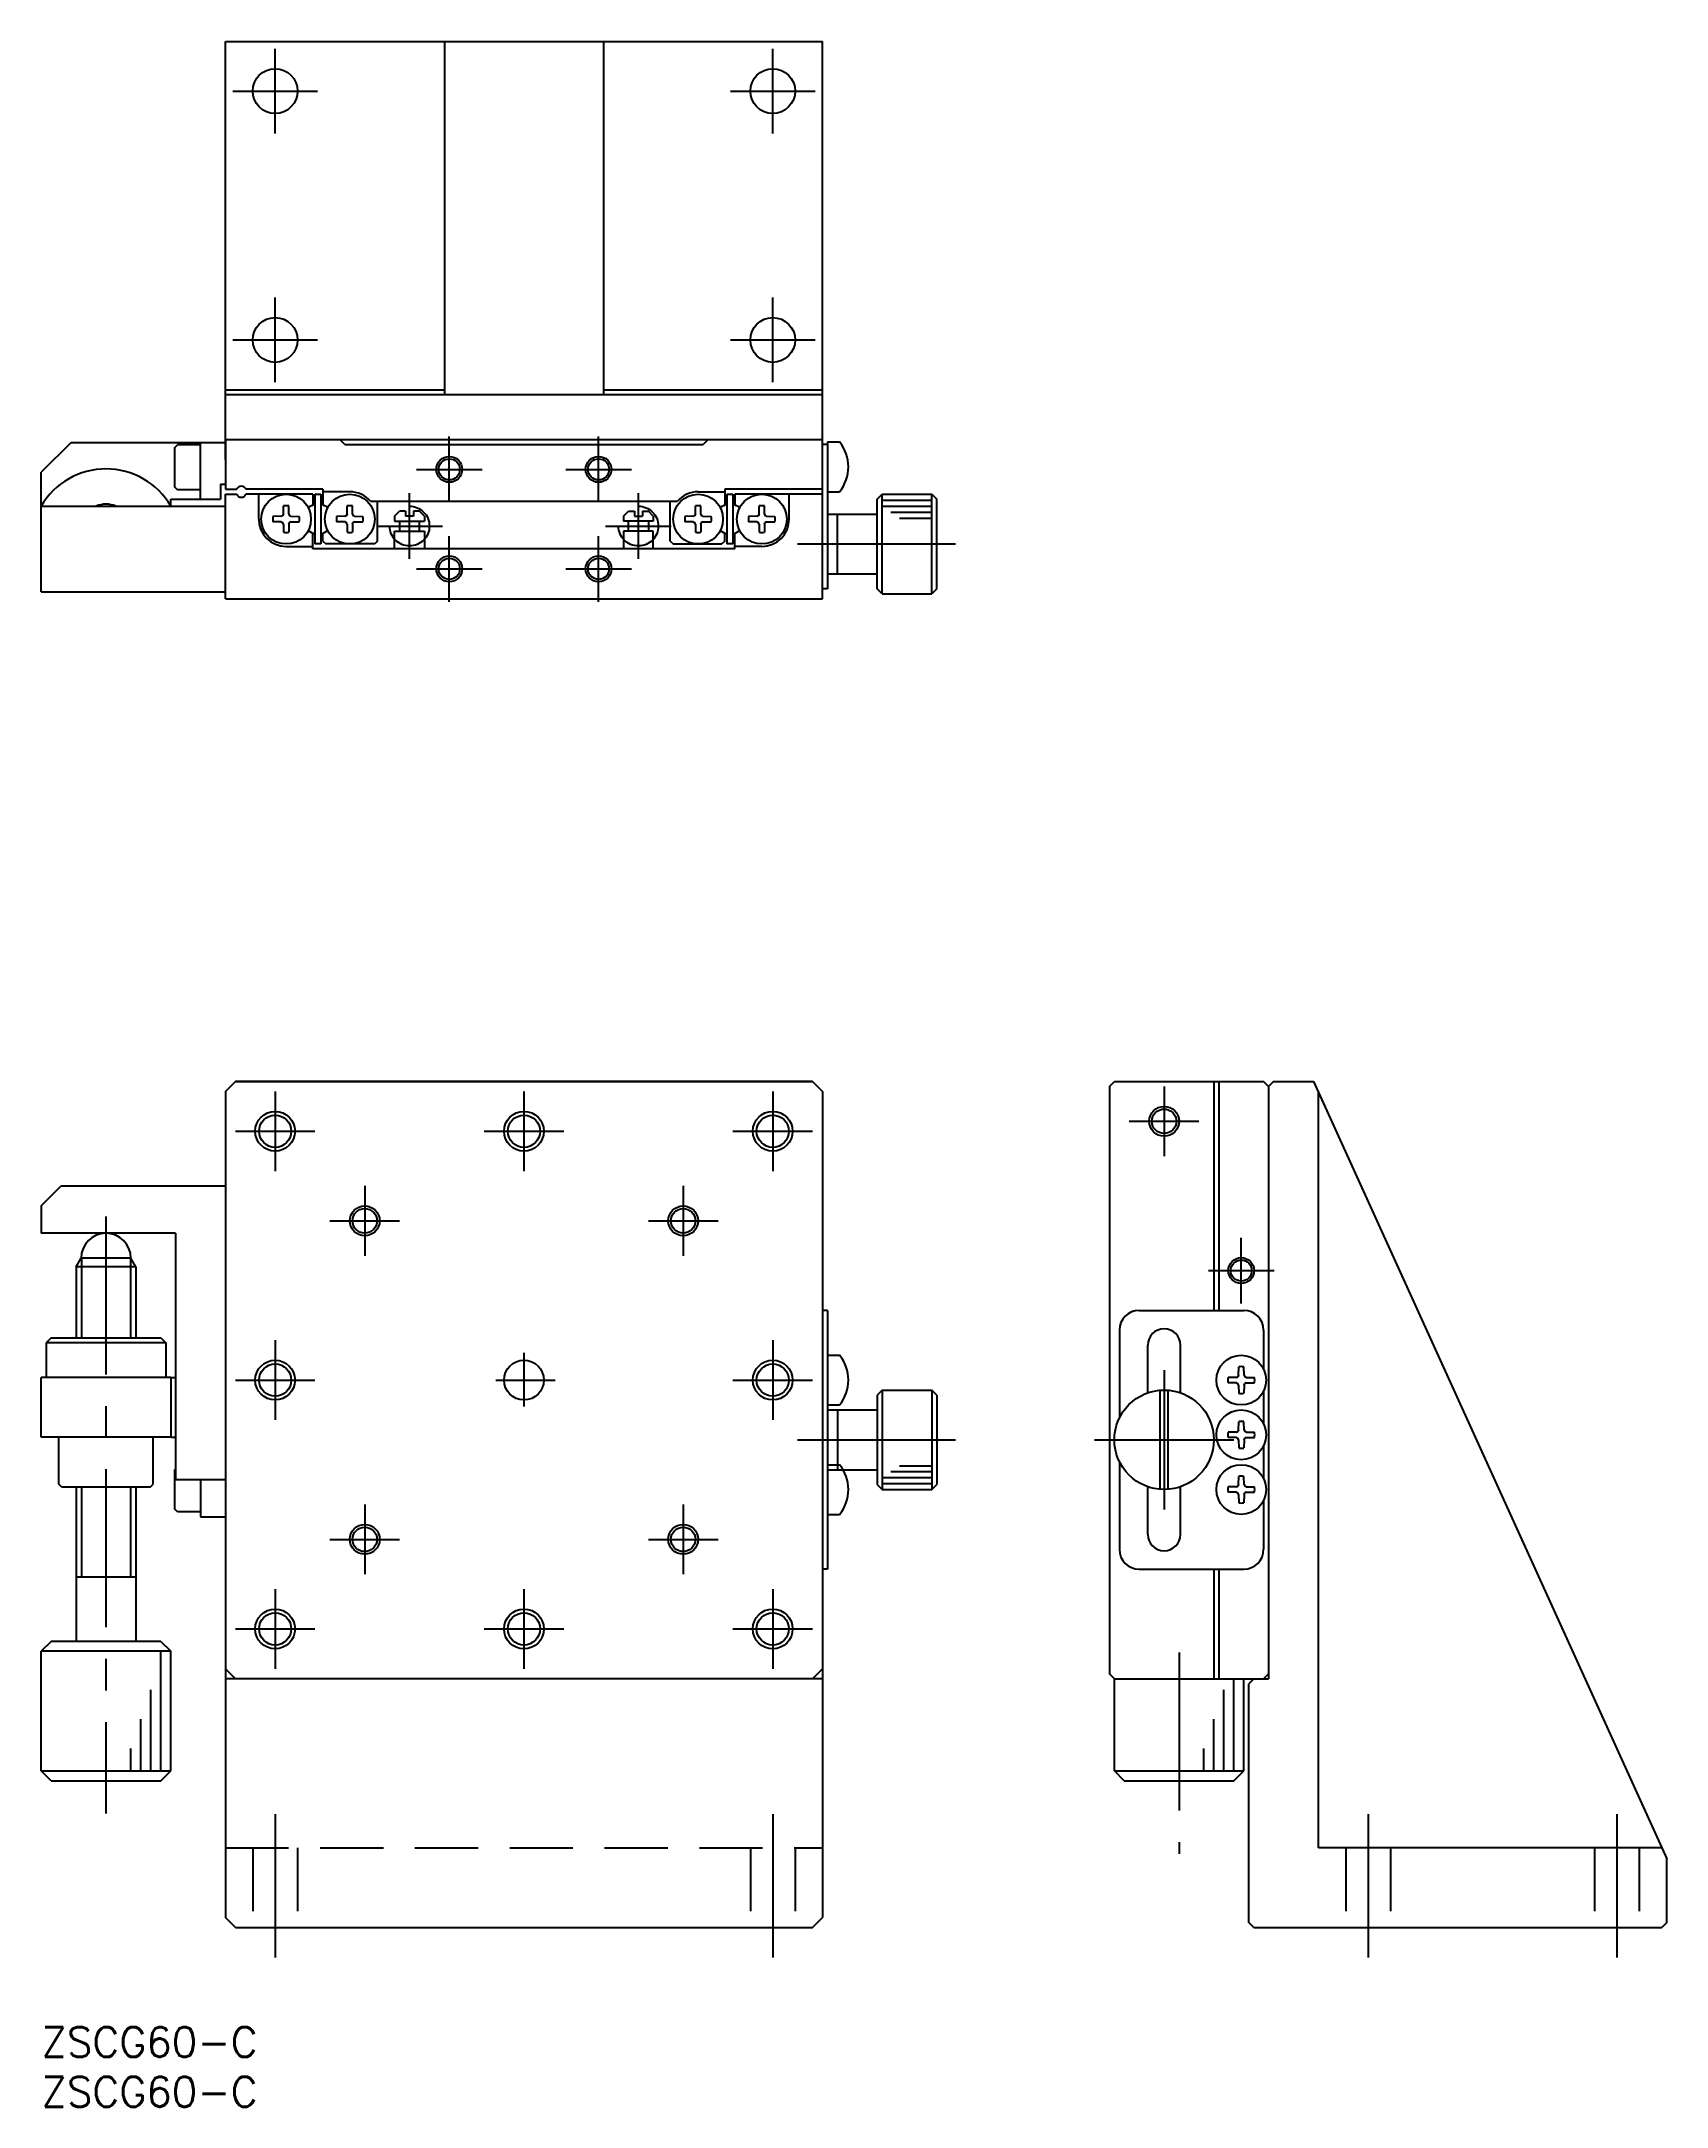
# Model space of a CAD drawing. Extents: x 0 to 163, y -8 to 200.
import ezdxf

# ---------------------------------------------------------------- set-up
doc = ezdxf.new("R2010")
doc.units = 0
doc.header["$LTSCALE"] = 0.5
doc.linetypes.add('CENTER', pattern=[50.8, 31.75, -6.35, 6.35, -6.35])
doc.linetypes.add('DASHED', pattern=[19.05, 12.7, -6.35])
for name, color, linetype in [('MSM_CENTER', 1, 'CENTER'), ('MSM_CONTINUOUS', 7, 'CONTINUOUS'), ('MSM_DASHED', 4, 'DASHED'), ('MSM_NARROW', 5, 'CONTINUOUS'), ('MSM_PART_NUMBER', 7, 'CONTINUOUS')]:
    doc.layers.add(name, color=color, linetype=linetype)
doc.styles.get("Standard").update_dxf_attribs({"font": 'txt.shx', "height": 3, "bigfont": 'bigfont.shx'})

# ---------------------------------------------------------------- blocks, each defined once
blk = doc.blocks.new('*U2')
at = {"layer": 'MSM_PART_NUMBER'}
blk.add_text('ZSCG60-C', height=3, dxfattribs=at).set_placement((0, -3))
blk = doc.blocks.new('*U3')
at = {"layer": 'MSM_PART_NUMBER'}
blk.add_text('ZSCG60-C', height=3, dxfattribs=at).set_placement((0, -8))

msp = doc.modelspace()

# ---------------------------------------------------------------- linework, layer by layer
at = {"layer": 'MSM_CENTER'}
for p, q in [((23.5, 190.25), (23.5, 198.75)), ((73.5, 190.25), (73.5, 198.75)), ((19.25, 194.5), (27.75, 194.5)), ((69.25, 194.5), (77.75, 194.5)), ((23.5, 165.25), (23.5, 173.75)), ((73.5, 165.25), (73.5, 173.75)), ((19.25, 169.5), (27.75, 169.5)), ((69.25, 169.5), (77.75, 169.5)), ((41, 153.2), (41, 159.8)), ((56, 153.2), (56, 159.8)), ((37.7, 156.5), (44.3, 156.5)), ((52.7, 156.5), (59.3, 156.5)), ((37, 147.5), (37, 154.1)), ((60, 147.5), (60, 154.1)), ((33.7, 150.8), (40.3, 150.8)), ((41, 143.2), (41, 149.8)), ((56, 143.2), (56, 149.8)), ((56.7, 150.8), (63.3, 150.8)), ((75.98, 149), (93.87, 149)), ((37.7, 146.5), (44.3, 146.5)), ((52.7, 146.5), (59.3, 146.5)), ((23.5, 94), (23.5, 86)), ((48.5, 94), (48.5, 86)), ((73.5, 94), (73.5, 86)), ((112.83, 94.5), (112.83, 87.5)), ((19.5, 90), (27.5, 90)), ((44.5, 90), (52.5, 90)), ((69.5, 90), (77.5, 90)), ((109.33, 91), (116.33, 91)), ((32.5, 84.5), (32.5, 77.5)), ((64.5, 84.5), (64.5, 77.5)), ((6.5, 81.44), (6.5, 21.44)), ((29, 81), (36, 81)), ((61, 81), (68, 81)), ((120.58, 72.7), (120.58, 79.3)), ((117.28, 76), (123.88, 76)), ((23.5, 69), (23.5, 61)), ((73.5, 69), (73.5, 61)), ((48.5, 67.75), (48.5, 62.35)), ((19.5, 65), (27.5, 65)), ((45.68, 65), (51.63, 65)), ((69.5, 65), (77.5, 65)), ((112.83, 66), (112.83, 52)), ((75.98, 59), (93.87, 59)), ((105.83, 59), (119.83, 59)), ((32.5, 52.5), (32.5, 45.5)), ((64.5, 52.5), (64.5, 45.5)), ((29, 49), (36, 49)), ((61, 49), (68, 49)), ((23.5, 44), (23.5, 36)), ((48.5, 44), (48.5, 36)), ((73.5, 44), (73.5, 36)), ((19.5, 40), (27.5, 40)), ((44.5, 40), (52.5, 40)), ((69.5, 40), (77.5, 40)), ((114.33, 37.63), (114.33, 17.42)), ((23.5, 21.4), (23.5, 7)), ((73.5, 21.4), (73.5, 7)), ((133.33, 21.4), (133.33, 7)), ((158.33, 21.4), (158.33, 7))]:
    msp.add_line(p, q, dxfattribs=at)
at = {"layer": 'MSM_CONTINUOUS'}
for p, q in [((18.5, 157.5), (18.5, 199.5)), ((18.5, 199.5), (78.5, 199.5)), ((40.5, 199.5), (40.5, 164)), ((56.5, 199.5), (56.5, 164)), ((78.5, 143.5), (78.5, 199.5)), ((18.5, 164.5), (40.5, 164.5)), ((78.5, 164), (18.5, 164)), ((56.5, 164.5), (78.5, 164.5)), ((3, 159.2), (0, 156.2)), ((3, 159.2), (18.5, 159.2)), ((13.4, 158.65), (13.7, 158.95)), ((13.4, 158.65), (13.4, 154.75)), ((16, 158.95), (13.7, 158.95)), ((16, 153.5), (16, 159.2)), ((18.5, 159.5), (18.5, 154.5)), ((18.5, 159.5), (78.5, 159.5)), ((30.5, 159), (30, 159.5)), ((30.5, 159), (66.5, 159)), ((67, 159.5), (66.5, 159)), ((79, 159), (78.5, 159)), ((79, 159.25), (80.22, 159.25)), ((79, 159.25), (79, 144.5)), ((0, 144.2), (0, 156.2)), ((13.7, 154.45), (13.4, 154.75)), ((16, 154.45), (13.7, 154.45)), ((18, 155), (18.5, 155)), ((18, 155), (18, 153.5)), ((18.5, 154.5), (19.64, 154.5)), ((18.5, 143.5), (18.5, 154)), ((18.5, 154), (19.64, 154)), ((28.3, 154.5), (20.56, 154.5)), ((27.3, 154), (20.56, 154)), ((21.85, 151.5), (21.85, 154)), ((27.3, 154), (27.3, 152.92)), ((27.5, 154), (28.1, 154)), ((27.5, 154), (27.5, 149)), ((28.1, 154), (28.1, 149)), ((28.3, 154.5), (28.3, 152.92)), ((31, 154.25), (28.3, 154.25)), ((66, 154.25), (68.7, 154.25)), ((68.7, 154.5), (68.7, 152.92)), ((78.5, 154.5), (68.7, 154.5)), ((68.9, 154), (69.5, 154)), ((68.9, 154), (68.9, 149)), ((69.5, 154), (69.5, 149)), ((69.7, 154), (69.7, 152.92)), ((78.5, 154), (69.7, 154)), ((75.15, 151.5), (75.15, 154)), ((79, 154.25), (80.22, 154.25)), ((84, 153.5), (84.5, 154)), ((84.5, 144), (84.5, 154)), ((84.5, 154), (89.5, 154)), ((89.5, 144), (89.5, 154)), ((89.5, 154), (90, 153.5)), ((0, 152.8), (18.5, 152.8)), ((13, 152.8), (13, 153.5)), ((13, 153.5), (18, 153.5)), ((24.12, 151.78), (23.28, 151.76)), ((24.12, 151.78), (24.25, 151.84)), ((24.33, 152), (24.25, 151.84)), ((24.33, 152), (24.34, 152.83)), ((24.87, 152), (24.86, 152.83)), ((24.87, 152), (24.95, 151.84)), ((25.08, 151.78), (24.95, 151.84)), ((25.08, 151.78), (25.92, 151.76)), ((30.52, 151.78), (29.68, 151.76)), ((30.52, 151.78), (30.65, 151.84)), ((30.73, 152), (30.65, 151.84)), ((30.73, 152), (30.74, 152.83)), ((31.27, 152), (31.26, 152.83)), ((31.27, 152), (31.35, 151.84)), ((31.48, 151.78), (31.35, 151.84)), ((31.48, 151.78), (32.32, 151.76)), ((33.08, 153.3), (63.92, 153.3)), ((33.8, 149.3), (33.8, 153.3)), ((35.5, 151.8), (36, 152.3)), ((35.5, 151.8), (35.5, 151.3)), ((36.6, 152.3), (36, 152.3)), ((36.6, 152.3), (36.6, 151.8)), ((37.4, 151.8), (36.6, 151.8)), ((38, 152.3), (37.4, 152.3)), ((37.4, 152.3), (37.4, 151.8)), ((38.5, 151.8), (38, 152.3)), ((38.5, 151.8), (38.5, 151.3)), ((58.5, 151.8), (59, 152.3)), ((58.5, 151.8), (58.5, 151.3)), ((59, 152.3), (59.6, 152.3)), ((59.6, 152.3), (59.6, 151.8)), ((59.6, 151.8), (60.4, 151.8)), ((60.4, 152.3), (61, 152.3)), ((60.4, 152.3), (60.4, 151.8)), ((61.5, 151.8), (61, 152.3)), ((61.5, 151.8), (61.5, 151.3)), ((63.2, 149.3), (63.2, 153.3)), ((65.52, 151.78), (64.68, 151.76)), ((65.52, 151.78), (65.65, 151.84)), ((65.73, 152), (65.65, 151.84)), ((65.73, 152), (65.74, 152.83)), ((66.27, 152), (66.26, 152.83)), ((66.27, 152), (66.35, 151.84)), ((66.48, 151.78), (66.35, 151.84)), ((66.48, 151.78), (67.32, 151.76)), ((71.92, 151.78), (71.08, 151.76)), ((71.92, 151.78), (72.05, 151.84)), ((72.13, 152), (72.05, 151.84)), ((72.13, 152), (72.14, 152.83)), ((72.67, 152), (72.66, 152.83)), ((72.67, 152), (72.75, 151.84)), ((72.88, 151.78), (72.75, 151.84)), ((72.88, 151.78), (73.72, 151.76)), ((79, 152), (84, 152)), ((80, 146), (80, 152)), ((84, 144.5), (84, 153.5)), ((90, 144.5), (90, 153.5)), ((24.12, 151.23), (23.28, 151.24)), ((24.12, 151.23), (24.25, 151.17)), ((24.33, 151), (24.25, 151.17)), ((24.33, 151), (24.34, 150.18)), ((24.87, 151), (24.86, 150.18)), ((24.87, 151), (24.95, 151.17)), ((25.08, 151.23), (24.95, 151.17)), ((25.08, 151.23), (25.92, 151.24)), ((27.3, 148.5), (27.3, 150.09)), ((28.3, 149.3), (28.3, 150.09)), ((30.52, 151.23), (29.68, 151.24)), ((30.52, 151.23), (30.65, 151.17)), ((30.73, 151), (30.65, 151.17)), ((30.73, 151), (30.74, 150.18)), ((31.27, 151), (31.26, 150.18)), ((31.27, 151), (31.35, 151.17)), ((31.48, 151.23), (31.35, 151.17)), ((31.48, 151.23), (32.32, 151.24)), ((35.5, 151.3), (38.5, 151.3)), ((35.5, 150.3), (38.5, 150.3)), ((35.5, 148.5), (35.5, 150.3)), ((36, 151.3), (36, 150.3)), ((38, 150.3), (38, 151.3)), ((38.5, 150.3), (38.5, 148.5)), ((61.5, 151.3), (58.5, 151.3)), ((61.5, 150.3), (58.5, 150.3)), ((58.5, 150.3), (58.5, 148.5)), ((59, 150.3), (59, 151.3)), ((61, 151.3), (61, 150.3)), ((61.5, 148.5), (61.5, 150.3)), ((65.52, 151.23), (64.68, 151.24)), ((65.52, 151.23), (65.65, 151.17)), ((65.73, 151), (65.65, 151.17)), ((65.73, 151), (65.74, 150.18)), ((66.27, 151), (66.26, 150.18)), ((66.27, 151), (66.35, 151.17)), ((66.48, 151.23), (66.35, 151.17)), ((66.48, 151.23), (67.32, 151.24)), ((68.7, 149.3), (68.7, 150.09)), ((69.7, 148.5), (69.7, 150.09)), ((71.92, 151.23), (71.08, 151.24)), ((71.92, 151.23), (72.05, 151.17)), ((72.13, 151), (72.05, 151.17)), ((72.13, 151), (72.14, 150.18)), ((72.67, 151), (72.66, 150.18)), ((72.67, 151), (72.75, 151.17)), ((72.88, 151.23), (72.75, 151.17)), ((72.88, 151.23), (73.72, 151.24)), ((24.6, 148.75), (27.3, 148.75)), ((69.7, 148.5), (27.3, 148.5)), ((28.1, 149), (27.5, 149)), ((28.3, 149.3), (28.6, 149)), ((33.5, 149), (28.6, 149)), ((33.8, 149.3), (33.5, 149)), ((63.2, 149.3), (63.5, 149)), ((63.5, 149), (68.4, 149)), ((68.7, 149.3), (68.4, 149)), ((69.5, 149), (68.9, 149)), ((72.4, 148.75), (69.7, 148.75)), ((79, 146), (84, 146)), ((0, 144.2), (18.5, 144.2)), ((18.5, 143.5), (78.5, 143.5)), ((79, 144.5), (78.5, 144.5)), ((84.5, 144), (84, 144.5)), ((84.5, 144), (89.5, 144)), ((90, 144.5), (89.5, 144)), ((19.5, 95), (18.5, 94)), ((18.5, 94), (19.5, 95)), ((18.5, 94), (18.5, 11)), ((19.5, 95), (77.5, 95)), ((77.5, 95), (19.5, 95)), ((77.5, 95), (78.5, 94)), ((77.5, 95), (78.5, 94)), ((78.5, 94), (78.5, 36)), ((78.5, 94), (78.5, 11)), ((107.33, 94.5), (107.83, 95)), ((107.33, 94.5), (107.33, 35.5)), ((107.83, 95), (122.83, 95)), ((117.83, 95), (117.83, 72)), ((118.33, 95), (118.33, 72)), ((123.33, 94.5), (122.83, 95)), ((123.83, 95), (123.33, 94.5)), ((123.33, 94.5), (123.33, 35)), ((123.83, 95), (127.83, 95)), ((127.83, 95), (163.33, 16.9)), ((128.33, 18), (128.33, 93.9)), ((0, 82.5), (2, 84.5)), ((2, 84.5), (18.5, 84.5)), ((0, 82.5), (0, 79.75)), ((13.5, 79.75), (0, 79.75)), ((13.5, 79.75), (13.5, 55)), ((3.5, 76.38), (4, 77.25)), ((9, 77.25), (4, 77.25)), ((9.5, 76.38), (9, 77.25)), ((3.5, 76.38), (3.5, 69.25)), ((9.5, 76.38), (3.5, 76.38)), ((9.5, 76.38), (9.5, 69.25)), ((79, 72), (78.5, 72)), ((79, 72), (79, 46)), ((110.33, 72), (120.83, 72)), ((1, 69.25), (0.5, 68.75)), ((12.5, 68.75), (0.5, 68.75)), ((0.5, 68.75), (0.5, 65.25)), ((1, 69.25), (12, 69.25)), ((12, 69.25), (12.5, 68.75)), ((12.5, 68.75), (12.5, 65.25)), ((108.33, 70), (108.33, 61.18)), ((111.18, 63.79), (111.18, 68.5)), ((114.48, 63.65), (114.48, 68.5)), ((122.83, 70), (122.83, 66.09)), ((79, 67.5), (80.22, 67.5)), ((0, 59.25), (0, 65.25)), ((13, 65.25), (0, 65.25)), ((13, 65.25), (13, 59.25)), ((120.1, 65.27), (119.26, 65.26)), ((120.1, 64.73), (119.26, 64.74)), ((120.1, 65.27), (120.23, 65.33)), ((120.1, 64.73), (120.23, 64.67)), ((120.31, 65.5), (120.23, 65.33)), ((120.31, 64.5), (120.23, 64.67)), ((120.31, 65.5), (120.32, 66.32)), ((120.31, 64.5), (120.32, 63.68)), ((120.86, 65.5), (120.84, 66.32)), ((120.86, 64.5), (120.84, 63.68)), ((120.86, 65.5), (120.93, 65.33)), ((120.86, 64.5), (120.93, 64.67)), ((121.06, 65.27), (120.93, 65.33)), ((121.06, 64.73), (120.93, 64.67)), ((121.06, 65.27), (121.91, 65.26)), ((121.06, 64.73), (121.91, 64.74)), ((79, 62.5), (80.22, 62.5)), ((84.5, 64), (84, 63.5)), ((84, 63.5), (84, 54.5)), ((84.5, 64), (84.5, 54)), ((84.5, 64), (89.5, 64)), ((89.5, 64), (89.5, 54)), ((90, 63.5), (89.5, 64)), ((90, 63.5), (90, 54.5)), ((112.43, 54.02), (112.43, 63.98)), ((113.23, 54.02), (113.23, 63.98)), ((122.83, 63.91), (122.83, 60.59)), ((79, 62), (84, 62)), ((80, 62), (80, 56)), ((120.31, 60), (120.32, 60.82)), ((120.86, 60), (120.84, 60.82)), ((13, 59.25), (0, 59.25)), ((1.75, 54.55), (1.75, 59.25)), ((11.25, 54.55), (11.25, 59.25)), ((120.1, 59.77), (119.26, 59.76)), ((120.1, 59.23), (119.26, 59.24)), ((120.1, 59.77), (120.23, 59.83)), ((120.1, 59.23), (120.23, 59.17)), ((120.31, 60), (120.23, 59.83)), ((120.31, 59), (120.23, 59.17)), ((120.31, 59), (120.32, 58.18)), ((120.86, 59), (120.84, 58.18)), ((120.86, 60), (120.93, 59.83)), ((120.86, 59), (120.93, 59.17)), ((121.06, 59.77), (120.93, 59.83)), ((121.06, 59.23), (120.93, 59.17)), ((121.06, 59.77), (121.91, 59.76)), ((121.06, 59.23), (121.91, 59.24)), ((122.83, 58.41), (122.83, 55.09)), ((13.4, 55.95), (13.5, 56.05)), ((79, 56.5), (80.22, 56.5)), ((108.33, 56.82), (108.33, 48)), ((2.05, 54.25), (1.75, 54.55)), ((10.95, 54.25), (2.05, 54.25)), ((3.5, 54.25), (3.5, 38.75)), ((9.5, 54.25), (9.5, 38.75)), ((10.95, 54.25), (11.25, 54.55)), ((13.4, 55.95), (13.4, 52.05)), ((13.5, 55), (18.5, 55)), ((16, 55), (16, 51.25)), ((79, 56), (84, 56)), ((84, 54.5), (84.5, 54)), ((84.5, 54), (89.5, 54)), ((89.5, 54), (90, 54.5)), ((111.18, 49.5), (111.18, 54.21)), ((114.48, 49.5), (114.48, 54.35)), ((120.1, 54.27), (119.26, 54.26)), ((120.1, 54.27), (120.23, 54.33)), ((120.31, 54.5), (120.23, 54.33)), ((120.31, 54.5), (120.32, 55.32)), ((120.86, 54.5), (120.84, 55.32)), ((120.86, 54.5), (120.93, 54.33)), ((121.06, 54.27), (120.93, 54.33)), ((121.06, 54.27), (121.91, 54.26)), ((13.7, 51.75), (13.4, 52.05)), ((120.1, 53.73), (119.26, 53.74)), ((120.1, 53.73), (120.23, 53.67)), ((120.31, 53.5), (120.23, 53.67)), ((120.31, 53.5), (120.32, 52.68)), ((120.86, 53.5), (120.84, 52.68)), ((120.86, 53.5), (120.93, 53.67)), ((121.06, 53.73), (120.93, 53.67)), ((121.06, 53.73), (121.91, 53.74)), ((122.83, 52.91), (122.83, 48)), ((16, 51.75), (13.7, 51.75)), ((16, 51.25), (18.5, 51.25)), ((79, 51.5), (80.22, 51.5)), ((79, 46), (78.5, 46)), ((110.33, 46), (120.83, 46)), ((117.83, 46), (117.83, 35)), ((118.33, 46), (118.33, 35)), ((3.5, 45.25), (9.5, 45.25)), ((1, 38.75), (0, 37.75)), ((13, 37.75), (0, 37.75)), ((0, 25.75), (0, 37.75)), ((12, 38.75), (1, 38.75)), ((12, 38.75), (13, 37.75)), ((13, 25.75), (13, 37.75)), ((18.5, 36), (19.5, 35)), ((77.5, 35), (78.5, 36)), ((107.83, 35), (107.33, 35.5)), ((123.33, 35.5), (122.83, 35)), ((78.5, 35), (18.5, 35)), ((107.83, 35), (123.33, 35)), ((107.83, 25.75), (107.83, 35)), ((120.83, 25.75), (120.83, 35)), ((121.83, 35), (121.33, 34.5)), ((121.33, 10.5), (121.33, 34.5)), ((0, 25.75), (13, 25.75)), ((1, 24.75), (0, 25.75)), ((12, 24.75), (13, 25.75)), ((107.83, 25.75), (120.83, 25.75)), ((108.83, 24.75), (107.83, 25.75)), ((119.83, 24.75), (120.83, 25.75)), ((1, 24.75), (12, 24.75)), ((108.83, 24.75), (119.83, 24.75)), ((162.83, 18), (128.33, 18)), ((163.33, 10.5), (163.33, 16.9)), ((19.5, 10), (18.5, 11)), ((77.5, 10), (78.5, 11)), ((121.83, 10), (121.33, 10.5)), ((163.33, 10.5), (162.83, 10)), ((19.5, 10), (77.5, 10)), ((121.83, 10), (162.83, 10))]:
    msp.add_line(p, q, dxfattribs=at)
for centre, radius in [((23.5, 194.5), 2.25), ((73.5, 194.5), 2.25), ((23.5, 169.5), 2.25), ((73.5, 169.5), 2.25), ((41, 156.5), 1.06), ((56, 156.5), 1.06), ((24.6, 151.5), 2.5), ((31, 151.5), 2.5), ((66, 151.5), 2.5), ((72.4, 151.5), 2.5), ((41, 146.5), 1.06), ((56, 146.5), 1.06), ((23.5, 90), 1.62), ((48.5, 90), 1.62), ((73.5, 90), 1.62), ((112.83, 91), 1.23), ((32.5, 81), 1.23), ((64.5, 81), 1.23), ((120.58, 76), 1.06), ((23.5, 65), 1.62), ((48.5, 65), 2), ((73.5, 65), 1.62), ((120.58, 65), 2.5), ((112.83, 59), 5), ((120.58, 59.5), 2.5), ((120.58, 54), 2.5), ((32.5, 49), 1.23), ((64.5, 49), 1.23), ((23.5, 40), 1.62), ((48.5, 40), 1.62), ((73.5, 40), 1.62)]:
    msp.add_circle(centre, radius, dxfattribs=at)
for centre, radius, start, end in [((77.1, 156.75), 4, 321.3178, 38.6822), ((6.5, 149.01), 7.53, 30.2706, 149.7293), ((20.1, 154.3), 0.5, 23.5782, 156.4218), ((20.1, 154.2), 0.5, 203.5782, 336.4218), ((31, 151.5), 2.75, 40.8851, 90), ((66, 151.5), 2.75, 90, 139.1149), ((6.5, 150.5), 2.5, 66.926, 113.074), ((24.6, 151.5), 2.75, 180, 270), ((24.6, 151.5), 1.35, 168.8959, 191.1041), ((24.6, 151.5), 1.35, 78.8959, 101.1041), ((24.6, 151.5), 1.35, 348.8959, 11.1041), ((27.8, 151.5), 1.5, 101.537, 130.5416), ((27.8, 151.5), 1.5, 49.4584, 78.463), ((31, 151.5), 1.35, 168.8959, 191.1041), ((31, 151.5), 1.35, 78.8959, 101.1041), ((31, 151.5), 1.35, 348.8959, 11.1041), ((66, 151.5), 1.35, 168.8959, 191.1041), ((66, 151.5), 1.35, 78.8959, 101.1041), ((66, 151.5), 1.35, 348.8959, 11.1041), ((69.2, 151.5), 1.5, 101.537, 130.5416), ((69.2, 151.5), 1.5, 49.4584, 78.463), ((72.4, 151.5), 1.35, 168.8959, 191.1041), ((72.4, 151.5), 1.35, 78.8959, 101.1041), ((72.4, 151.5), 2.75, 270, 0), ((72.4, 151.5), 1.35, 348.8959, 11.1041), ((24.6, 151.5), 1.35, 258.8959, 281.1041), ((27.8, 151.5), 1.5, 229.4584, 258.4631), ((27.8, 151.5), 1.5, 281.537, 310.5416), ((31, 151.5), 1.35, 258.8959, 281.1041), ((66, 151.5), 1.35, 258.8959, 281.1041), ((69.2, 151.5), 1.5, 229.4584, 258.4631), ((69.2, 151.5), 1.5, 281.537, 310.5416), ((72.4, 151.5), 1.35, 258.8959, 281.1041), ((6.5, 77.25), 2.5, 360, 180), ((110.33, 70), 2, 90, 180), ((120.83, 70), 2, 0, 90), ((112.83, 68.5), 1.65, 0, 180), ((77.1, 65), 4, 321.3178, 38.6822), ((13, 68.25), 3, 270, 279.5941), ((120.58, 65), 1.35, 168.8959, 191.1041), ((120.58, 65), 1.35, 78.8959, 101.1041), ((120.58, 65), 1.35, 348.8959, 11.1041), ((120.58, 65), 1.35, 258.8959, 281.1041), ((120.58, 59.5), 1.35, 78.8959, 101.1041), ((13, 56.25), 3, 80.4059, 90), ((120.58, 59.5), 1.35, 168.8959, 191.1041), ((120.58, 59.5), 1.35, 258.8959, 281.1041), ((120.58, 59.5), 1.35, 348.8959, 11.1041), ((77.1, 54), 4, 321.3178, 38.6822), ((120.58, 54), 1.35, 168.8959, 191.1041), ((120.58, 54), 1.35, 78.8959, 101.1041), ((120.58, 54), 1.35, 348.8959, 11.1041), ((120.58, 54), 1.35, 258.8959, 281.1041), ((110.33, 48), 2, 180, 270), ((112.83, 49.5), 1.65, 180, 0), ((120.83, 48), 2, 270, 0)]:
    msp.add_arc(centre, radius, start, end, dxfattribs=at)
at = {"layer": 'MSM_DASHED'}
for p, q in [((18.5, 18), (78.5, 18)), ((21.25, 18), (21.25, 10)), ((25.75, 18), (25.75, 10)), ((71.25, 18), (71.25, 10)), ((75.75, 18), (75.75, 10)), ((131.08, 18), (131.08, 10)), ((135.58, 18), (135.58, 10)), ((156.08, 18), (156.08, 10)), ((160.58, 18), (160.58, 10))]:
    msp.add_line(p, q, dxfattribs=at)
for centre in [(37, 150.8), (60, 150.8)]:
    msp.add_circle(centre, 2, dxfattribs=at)
at = {"layer": 'MSM_NARROW'}
for p, q in [((84.5, 153.4), (89.5, 153.4)), ((84.5, 152.8), (89.5, 152.8)), ((85.36, 152.2), (89.5, 152.2)), ((86.23, 151.6), (89.5, 151.6)), ((4.04, 77.25), (4.04, 69.25)), ((8.96, 77.25), (8.96, 69.25)), ((86.23, 56.4), (89.5, 56.4)), ((4.04, 54.25), (4.04, 45.25)), ((8.96, 54.25), (8.96, 45.25)), ((84.5, 55.2), (89.5, 55.2)), ((84.5, 54.6), (89.5, 54.6)), ((85.36, 55.8), (89.5, 55.8)), ((12, 25.75), (12, 37.75)), ((11, 25.75), (11, 33.87)), ((118.83, 25.75), (118.83, 33.87)), ((119.83, 25.75), (119.83, 35)), ((10, 25.75), (10, 30.92)), ((117.83, 25.75), (117.83, 30.92)), ((9, 25.75), (9, 27.98)), ((116.83, 25.75), (116.83, 27.98))]:
    msp.add_line(p, q, dxfattribs=at)
for centre, radius in [((41, 156.5), 1.3), ((56, 156.5), 1.3), ((41, 146.5), 1.3), ((56, 146.5), 1.3), ((23.5, 90), 2), ((48.5, 90), 2), ((73.5, 90), 2), ((112.83, 91), 1.5), ((32.5, 81), 1.5), ((64.5, 81), 1.5), ((120.58, 76), 1.3), ((23.5, 65), 2), ((73.5, 65), 2), ((32.5, 49), 1.5), ((64.5, 49), 1.5), ((23.5, 40), 2), ((48.5, 40), 2), ((73.5, 40), 2)]:
    msp.add_circle(centre, radius, dxfattribs=at)

# ---------------------------------------------------------------- block references
at = {"layer": 'MSM_CONTINUOUS'}
for name in ['*U2', '*U3']:
    msp.add_blockref(name, (0, 0), dxfattribs=at)

doc.saveas('drawing.dxf')
